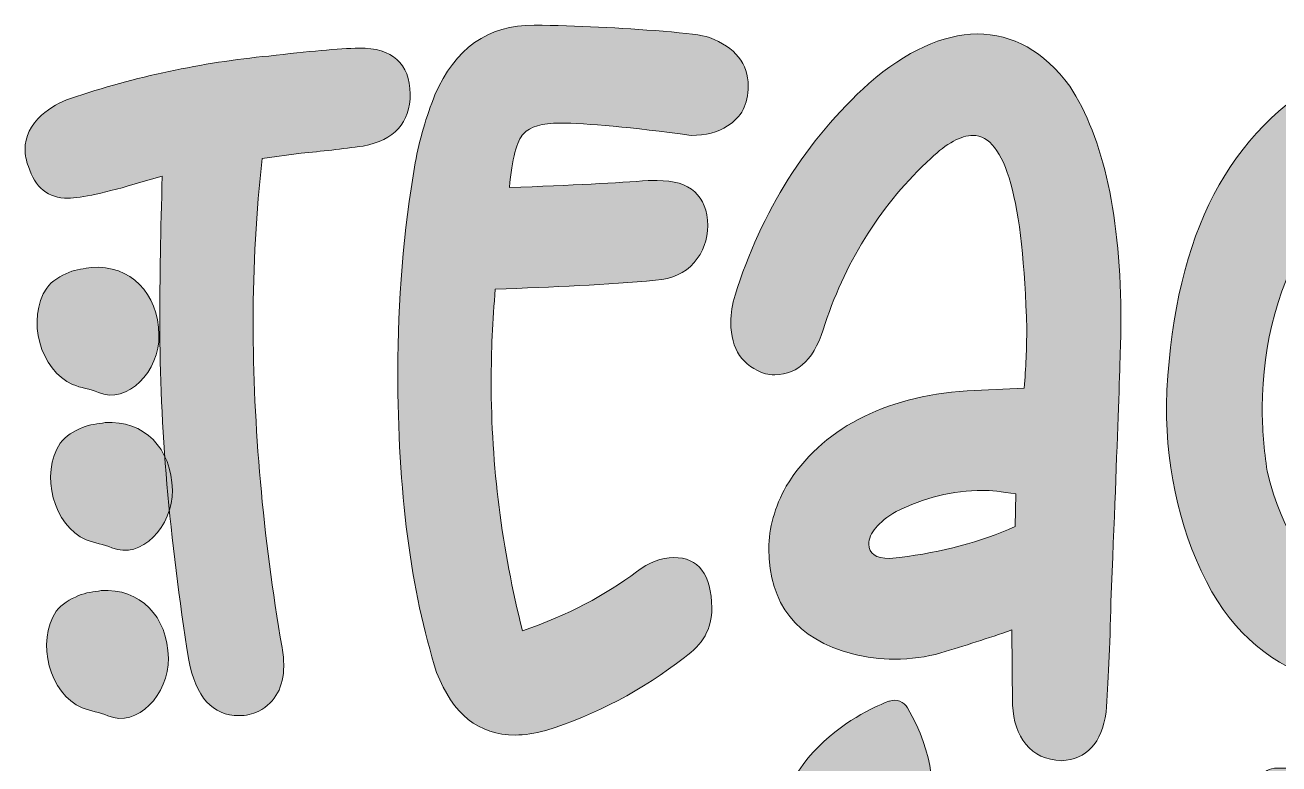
# Model space of a CAD drawing. Header units: inches. Extents: x 45 to 569, y -630 to -116.
# Drawn here: x 45 to 324.7, y -301.5 to -136.8 of the extents above; entities that cross this region are included whole.
import ezdxf

# ---------------------------------------------------------------- set-up
doc = ezdxf.new("R2010")
doc.units = ezdxf.units.IN
doc.header["$MEASUREMENT"] = 0
doc.layers.add('Layer 1', color=7, linetype='Continuous')

# ---------------------------------------------------------------- blocks, each defined once
blk = doc.blocks.new('block 2')
at = {"layer": 'Layer 1', "true_color": 0xfdd00b}
h = blk.add_hatch(color=40, dxfattribs=at)
h.dxf.hatch_style = 2
edge = h.paths.add_edge_path()
edge.add_spline(control_points=[(59.78, -190.84), (68.49, -190.26), (74.63, -196.53), (74.81, -205.89), (74.97, -213.98), (67.8, -221.51), (61.33, -218.72), (59.47, -217.91), (57.42, -217.72), (55.55, -216.93), (48.35, -213.89), (45.16, -202.25), (49.8, -195.44), (50.93, -193.77), (52.96, -192.76), (54.74, -191.95), (56.37, -191.21), (58.23, -191.15), (59.78, -190.84)], knot_values=[0, 0, 0, 0, 1, 1, 1, 2, 2, 2, 3, 3, 3, 4, 4, 4, 5, 5, 5, 6, 6, 6, 6], degree=3, periodic=1)
h = blk.add_hatch(color=40, dxfattribs=at)
h.dxf.hatch_style = 2
edge = h.paths.add_edge_path()
edge.add_spline(control_points=[(62.79, -225.44), (71.49, -224.86), (77.64, -231.13), (77.82, -240.49), (77.97, -248.58), (70.8, -256.12), (64.34, -253.32), (62.47, -252.52), (60.42, -252.33), (58.55, -251.54), (51.36, -248.49), (48.17, -236.85), (52.81, -230.04), (53.94, -228.38), (55.96, -227.36), (57.75, -226.55), (59.37, -225.82), (61.23, -225.76), (62.79, -225.44)], knot_values=[0, 0, 0, 0, 1, 1, 1, 2, 2, 2, 3, 3, 3, 4, 4, 4, 5, 5, 5, 6, 6, 6, 6], degree=3, periodic=1)
h = blk.add_hatch(color=40, dxfattribs=at)
h.dxf.hatch_style = 2
edge = h.paths.add_edge_path()
edge.add_spline(control_points=[(61.9, -262.9), (70.61, -262.32), (76.75, -268.59), (76.93, -277.95), (77.08, -286.04), (69.91, -293.58), (63.45, -290.78), (61.59, -289.98), (59.54, -289.79), (57.67, -289), (50.47, -285.95), (47.28, -274.31), (51.92, -267.5), (53.05, -265.84), (55.07, -264.82), (56.86, -264.01), (58.48, -263.28), (60.34, -263.22), (61.9, -262.9)], knot_values=[0, 0, 0, 0, 1, 1, 1, 2, 2, 2, 3, 3, 3, 4, 4, 4, 5, 5, 5, 6, 6, 6, 6], degree=3, periodic=1)
at = {"layer": 'Layer 1', "lineweight": 0}
for points in [[(59.78, -190.84), (68.49, -190.26), (74.63, -196.53), (74.81, -205.89), (74.97, -213.98), (67.8, -221.51), (61.33, -218.72), (59.47, -217.91), (57.42, -217.72), (55.55, -216.93), (48.35, -213.89), (45.16, -202.25), (49.8, -195.44), (50.93, -193.77), (52.96, -192.76), (54.74, -191.95), (56.37, -191.21), (58.23, -191.15), (59.78, -190.84)], [(62.79, -225.44), (71.49, -224.86), (77.64, -231.13), (77.82, -240.49), (77.97, -248.58), (70.8, -256.12), (64.34, -253.32), (62.47, -252.52), (60.42, -252.33), (58.55, -251.54), (51.36, -248.49), (48.17, -236.85), (52.81, -230.04), (53.94, -228.38), (55.96, -227.36), (57.75, -226.55), (59.37, -225.82), (61.23, -225.76), (62.79, -225.44)], [(61.9, -262.9), (70.61, -262.32), (76.75, -268.59), (76.93, -277.95), (77.08, -286.04), (69.91, -293.58), (63.45, -290.78), (61.59, -289.98), (59.54, -289.79), (57.67, -289), (50.47, -285.95), (47.28, -274.31), (51.92, -267.5), (53.05, -265.84), (55.07, -264.82), (56.86, -264.01), (58.48, -263.28), (60.34, -263.22), (61.9, -262.9)]]:
    blk.add_open_spline(points, degree=3, knots=[0, 0, 0, 0, 1, 1, 1, 2, 2, 2, 3, 3, 3, 4, 4, 4, 5, 5, 5, 6, 6, 6, 6], dxfattribs=at)
blk = doc.blocks.new('block 3')
at = {"layer": 'Layer 1', "true_color": 0x231f20}
h = blk.add_hatch(color=250, dxfattribs=at)
h.dxf.hatch_style = 2
edge = h.paths.add_edge_path()
edge.add_spline(control_points=[(154.28, -295.09), (146.17, -295.09), (140.33, -290.43), (136.77, -281.11), (130.99, -263), (128.1, -240.63), (128.1, -213.99), (128.1, -198.37), (129.39, -182.89), (131.98, -167.53), (132.96, -162.29), (134.43, -157.23), (136.4, -152.38), (140.83, -142.01), (148.2, -136.83), (158.52, -136.83), (168.11, -136.96), (177.7, -137.42), (187.29, -138.21), (192.57, -138.6), (196.01, -139.06), (197.61, -139.58), (203.39, -141.82), (206.28, -145.42), (206.28, -150.41), (206.28, -154.48), (204.74, -157.43), (201.67, -159.27), (199.45, -160.71), (196.75, -161.43), (193.55, -161.43), (180.16, -159.6), (170.38, -158.68), (164.24, -158.68), (160.3, -158.68), (157.6, -159.46), (156.13, -161.04), (154.65, -162.61), (153.61, -166.62), (152.99, -173.05), (167.01, -172.52), (177.33, -172), (183.97, -171.47), (183.97, -171.47), (186, -171.47), (186, -171.47), (193.37, -171.47), (197.12, -174.82), (197.24, -181.51), (197.24, -184.66), (196.23, -187.42), (194.2, -189.78), (192.17, -192.14), (189.31, -193.45), (185.63, -193.71), (174.81, -194.63), (162.89, -195.29), (149.86, -195.68), (149.24, -202.64), (148.94, -209.53), (148.94, -216.35), (148.94, -235.12), (151.27, -253.62), (155.94, -271.86), (166.02, -268.32), (174.5, -263.92), (181.39, -258.67), (184.09, -256.57), (186.85, -255.52), (189.68, -255.52), (195.21, -255.52), (198.04, -259.26), (198.16, -266.74), (198.16, -271.34), (196.14, -275.01), (192.08, -277.77), (182.61, -285.12), (172.29, -290.56), (161.11, -294.1), (158.65, -294.76), (156.37, -295.09), (154.28, -295.09)], knot_values=[0, 0, 0, 0, 1, 1, 1, 2, 2, 2, 3, 3, 3, 4, 4, 4, 5, 5, 5, 6, 6, 6, 7, 7, 7, 8, 8, 8, 9, 9, 9, 10, 10, 10, 11, 11, 11, 12, 12, 12, 13, 13, 13, 14, 14, 14, 15, 15, 15, 16, 16, 16, 17, 17, 17, 18, 18, 18, 19, 19, 19, 20, 20, 20, 21, 21, 21, 22, 22, 22, 23, 23, 23, 24, 24, 24, 25, 25, 25, 26, 26, 26, 27, 27, 27, 27], degree=3, periodic=1)
h = blk.add_hatch(color=250, dxfattribs=at)
h.dxf.hatch_style = 2
edge = h.paths.add_edge_path()
edge.add_spline(control_points=[(276.15, -300.8), (272.71, -300.66), (270.07, -299.45), (268.22, -297.15), (266.38, -294.86), (265.39, -291.94), (265.27, -288.4), (265.27, -288.4), (265.09, -271.66), (265.09, -271.66), (259.8, -273.5), (254.52, -275.21), (249.23, -276.78), (246.04, -277.7), (242.6, -278.16), (238.91, -278.16), (235.83, -278.16), (232.7, -277.77), (229.51, -276.98), (217.09, -273.7), (210.88, -265.89), (210.88, -253.55), (210.88, -248.96), (212.18, -244.3), (214.76, -239.58), (222.75, -226.85), (236.2, -219.76), (255.13, -218.32), (255.13, -218.32), (267.85, -217.73), (267.85, -217.73), (268.22, -213.27), (268.41, -208.87), (268.41, -204.54), (267.67, -175.8), (263.67, -161.43), (256.42, -161.43), (253.72, -161.43), (250.58, -163.14), (247.02, -166.55), (236.2, -176.52), (228.34, -188.79), (223.42, -203.36), (221.33, -210.97), (217.58, -214.78), (212.18, -214.78), (211.44, -214.78), (210.76, -214.71), (210.15, -214.58), (204.99, -212.88), (202.4, -209.07), (202.4, -203.16), (202.4, -201.06), (202.71, -199.03), (203.33, -197.06), (209.23, -178.3), (219.18, -162.55), (233.19, -149.82), (241.55, -142.6), (249.6, -138.93), (257.35, -138.8), (265.33, -138.8), (272.22, -142.67), (277.99, -150.41), (285.61, -162.09), (289.43, -179.67), (289.43, -203.16), (289.43, -207.89), (288.69, -228.62), (287.21, -265.36), (286.97, -275.47), (286.6, -283.67), (286.11, -289.97), (285.12, -296.92), (281.8, -300.53), (276.15, -300.8)], knot_values=[0, 0, 0, 0, 1, 1, 1, 2, 2, 2, 3, 3, 3, 4, 4, 4, 5, 5, 5, 6, 6, 6, 7, 7, 7, 8, 8, 8, 9, 9, 9, 10, 10, 10, 11, 11, 11, 12, 12, 12, 13, 13, 13, 14, 14, 14, 15, 15, 15, 16, 16, 16, 17, 17, 17, 18, 18, 18, 19, 19, 19, 20, 20, 20, 21, 21, 21, 22, 22, 22, 23, 23, 23, 24, 24, 24, 25, 25, 25, 25], degree=3, periodic=1)
edge = h.paths.add_edge_path()
edge.add_spline(control_points=[(237.8, -255.72), (237.8, -255.72), (240.02, -255.52), (240.02, -255.52), (249.48, -254.34), (258.08, -252.05), (265.83, -248.63), (265.83, -248.63), (266.01, -241.35), (266.01, -241.35), (262.81, -240.83), (260.36, -240.56), (258.64, -240.56), (251.88, -240.56), (245.42, -242.14), (239.28, -245.29), (235.22, -247.65), (233.19, -250.08), (233.19, -252.57), (233.19, -254.67), (234.73, -255.72), (237.8, -255.72)], knot_values=[0, 0, 0, 0, 1, 1, 1, 2, 2, 2, 3, 3, 3, 4, 4, 4, 5, 5, 5, 6, 6, 6, 7, 7, 7, 7], degree=3, periodic=1)
h = blk.add_hatch(color=250, dxfattribs=at)
h.dxf.hatch_style = 2
edge = h.paths.add_edge_path()
edge.add_spline(control_points=[(92.7, -290.76), (86.8, -290.76), (83.05, -286.62), (81.46, -278.36), (77.15, -251.19), (75, -226.13), (75, -203.16), (75, -193.45), (75.19, -182.56), (75.56, -170.49), (75.56, -170.49), (70.76, -171.86), (70.76, -171.86), (62.9, -174.23), (57.49, -175.41), (54.54, -175.41), (50.12, -175.41), (47.17, -173.05), (45.69, -168.32), (45.2, -167.01), (44.95, -165.76), (44.95, -164.58), (44.95, -161.7), (46.18, -159.14), (48.64, -156.9), (50.6, -155.2), (52.76, -153.95), (55.09, -153.17), (69.6, -148.31), (84.34, -145.16), (99.34, -143.72), (108.19, -142.67), (114.89, -142.08), (119.44, -141.94), (126.93, -141.94), (130.74, -145.36), (130.87, -152.18), (130.87, -158.61), (127.37, -162.48), (120.36, -163.79), (115.69, -164.45), (111.08, -164.98), (106.53, -165.37), (106.53, -165.37), (97.87, -166.55), (97.87, -166.55), (96.51, -178.36), (95.84, -190.5), (95.84, -202.97), (95.84, -226.33), (97.99, -250.54), (102.29, -275.6), (102.54, -277.05), (102.66, -278.42), (102.66, -279.73), (102.66, -284.33), (100.82, -287.68), (97.13, -289.77), (95.65, -290.43), (94.18, -290.76), (92.7, -290.76)], knot_values=[0, 0, 0, 0, 1, 1, 1, 2, 2, 2, 3, 3, 3, 4, 4, 4, 5, 5, 5, 6, 6, 6, 7, 7, 7, 8, 8, 8, 9, 9, 9, 10, 10, 10, 11, 11, 11, 12, 12, 12, 13, 13, 13, 14, 14, 14, 15, 15, 15, 16, 16, 16, 17, 17, 17, 18, 18, 18, 19, 19, 19, 20, 20, 20, 20], degree=3, periodic=1)
h = blk.add_hatch(color=250, dxfattribs=at)
h.dxf.hatch_style = 2
edge = h.paths.add_edge_path()
edge.add_spline(control_points=[(344.37, -284.65), (341.91, -284.65), (339.39, -284.33), (336.81, -283.67), (325.13, -280.92), (316.09, -274.09), (309.71, -263.2), (302.94, -250.87), (299.57, -236.95), (299.57, -221.47), (300.67, -186.04), (312.22, -161.96), (334.23, -149.23), (338.28, -146.74), (342.46, -145.49), (346.76, -145.49), (350.57, -145.49), (354.44, -146.54), (358.38, -148.64), (370.92, -155.33), (377.24, -166.75), (377.37, -182.89), (377.37, -190.24), (375.28, -197.19), (371.1, -203.75), (367.9, -208.22), (364.34, -210.45), (360.41, -210.45), (357.83, -210.45), (355.58, -209.3), (353.68, -207), (351.77, -204.71), (350.82, -202.31), (350.82, -199.82), (350.82, -197.85), (352.11, -194.44), (354.69, -189.58), (355.8, -186.7), (356.35, -184), (356.35, -181.51), (356.35, -177.31), (354.81, -173.7), (351.74, -170.68), (350.14, -168.98), (348.48, -168.12), (346.76, -168.12), (345.29, -168.12), (343.81, -168.78), (342.34, -170.09), (338.4, -173.38), (335.02, -177.18), (332.2, -181.51), (324.7, -194.24), (320.95, -207.76), (320.95, -222.06), (320.95, -226.78), (321.32, -231.51), (322.06, -236.23), (325.5, -250.67), (331.64, -259.2), (340.49, -261.82), (341.6, -262.21), (342.64, -262.41), (343.63, -262.41), (347.68, -262.41), (350.88, -257.69), (353.22, -248.24), (355.18, -240.76), (358.68, -237.02), (363.72, -237.02), (363.72, -237.02), (365.2, -237.22), (365.2, -237.22), (371.1, -238.66), (374.05, -242.66), (374.05, -249.22), (373.31, -259.46), (369.75, -268.32), (363.36, -275.8), (357.83, -281.7), (351.49, -284.65), (344.37, -284.65)], knot_values=[0, 0, 0, 0, 1, 1, 1, 2, 2, 2, 3, 3, 3, 4, 4, 4, 5, 5, 5, 6, 6, 6, 7, 7, 7, 8, 8, 8, 9, 9, 9, 10, 10, 10, 11, 11, 11, 12, 12, 12, 13, 13, 13, 14, 14, 14, 15, 15, 15, 16, 16, 16, 17, 17, 17, 18, 18, 18, 19, 19, 19, 20, 20, 20, 21, 21, 21, 22, 22, 22, 23, 23, 23, 24, 24, 24, 25, 25, 25, 26, 26, 26, 27, 27, 27, 27], degree=3, periodic=1)
at = {"layer": 'Layer 1', "lineweight": 0}
for points, knots in [([(154.28, -295.09), (146.17, -295.09), (140.33, -290.43), (136.77, -281.11), (130.99, -263), (128.1, -240.63), (128.1, -213.99), (128.1, -198.37), (129.39, -182.89), (131.98, -167.53), (132.96, -162.29), (134.43, -157.23), (136.4, -152.38), (140.83, -142.01), (148.2, -136.83), (158.52, -136.83), (168.11, -136.96), (177.7, -137.42), (187.29, -138.21), (192.57, -138.6), (196.01, -139.06), (197.61, -139.58), (203.39, -141.82), (206.28, -145.42), (206.28, -150.41), (206.28, -154.48), (204.74, -157.43), (201.67, -159.27), (199.45, -160.71), (196.75, -161.43), (193.55, -161.43), (180.16, -159.6), (170.38, -158.68), (164.24, -158.68), (160.3, -158.68), (157.6, -159.46), (156.13, -161.04), (154.65, -162.61), (153.61, -166.62), (152.99, -173.05), (167.01, -172.52), (177.33, -172), (183.97, -171.47), (183.97, -171.47), (186, -171.47), (186, -171.47), (193.37, -171.47), (197.12, -174.82), (197.24, -181.51), (197.24, -184.66), (196.23, -187.42), (194.2, -189.78), (192.17, -192.14), (189.31, -193.45), (185.63, -193.71), (174.81, -194.63), (162.89, -195.29), (149.86, -195.68), (149.24, -202.64), (148.94, -209.53), (148.94, -216.35), (148.94, -235.12), (151.27, -253.62), (155.94, -271.86), (166.02, -268.32), (174.5, -263.92), (181.39, -258.67), (184.09, -256.57), (186.85, -255.52), (189.68, -255.52), (195.21, -255.52), (198.04, -259.26), (198.16, -266.74), (198.16, -271.34), (196.14, -275.01), (192.08, -277.77), (182.61, -285.12), (172.29, -290.56), (161.11, -294.1), (158.65, -294.76), (156.37, -295.09), (154.28, -295.09)], [0, 0, 0, 0, 1, 1, 1, 2, 2, 2, 3, 3, 3, 4, 4, 4, 5, 5, 5, 6, 6, 6, 7, 7, 7, 8, 8, 8, 9, 9, 9, 10, 10, 10, 11, 11, 11, 12, 12, 12, 13, 13, 13, 14, 14, 14, 15, 15, 15, 16, 16, 16, 17, 17, 17, 18, 18, 18, 19, 19, 19, 20, 20, 20, 21, 21, 21, 22, 22, 22, 23, 23, 23, 24, 24, 24, 25, 25, 25, 26, 26, 26, 27, 27, 27, 27]), ([(276.15, -300.8), (272.71, -300.66), (270.07, -299.45), (268.22, -297.15), (266.38, -294.86), (265.39, -291.94), (265.27, -288.4), (265.27, -288.4), (265.09, -271.66), (265.09, -271.66), (259.8, -273.5), (254.52, -275.21), (249.23, -276.78), (246.04, -277.7), (242.6, -278.16), (238.91, -278.16), (235.83, -278.16), (232.7, -277.77), (229.51, -276.98), (217.09, -273.7), (210.88, -265.89), (210.88, -253.55), (210.88, -248.96), (212.18, -244.3), (214.76, -239.58), (222.75, -226.85), (236.2, -219.76), (255.13, -218.32), (255.13, -218.32), (267.85, -217.73), (267.85, -217.73), (268.22, -213.27), (268.41, -208.87), (268.41, -204.54), (267.67, -175.8), (263.67, -161.43), (256.42, -161.43), (253.72, -161.43), (250.58, -163.14), (247.02, -166.55), (236.2, -176.52), (228.34, -188.79), (223.42, -203.36), (221.33, -210.97), (217.58, -214.78), (212.18, -214.78), (211.44, -214.78), (210.76, -214.71), (210.15, -214.58), (204.99, -212.88), (202.4, -209.07), (202.4, -203.16), (202.4, -201.06), (202.71, -199.03), (203.33, -197.06), (209.23, -178.3), (219.18, -162.55), (233.19, -149.82), (241.55, -142.6), (249.6, -138.93), (257.35, -138.8), (265.33, -138.8), (272.22, -142.67), (277.99, -150.41), (285.61, -162.09), (289.43, -179.67), (289.43, -203.16), (289.43, -207.89), (288.69, -228.62), (287.21, -265.36), (286.97, -275.47), (286.6, -283.67), (286.11, -289.97), (285.12, -296.92), (281.8, -300.53), (276.15, -300.8)], [0, 0, 0, 0, 1, 1, 1, 2, 2, 2, 3, 3, 3, 4, 4, 4, 5, 5, 5, 6, 6, 6, 7, 7, 7, 8, 8, 8, 9, 9, 9, 10, 10, 10, 11, 11, 11, 12, 12, 12, 13, 13, 13, 14, 14, 14, 15, 15, 15, 16, 16, 16, 17, 17, 17, 18, 18, 18, 19, 19, 19, 20, 20, 20, 21, 21, 21, 22, 22, 22, 23, 23, 23, 24, 24, 24, 25, 25, 25, 25]), ([(92.7, -290.76), (86.8, -290.76), (83.05, -286.62), (81.46, -278.36), (77.15, -251.19), (75, -226.13), (75, -203.16), (75, -193.45), (75.19, -182.56), (75.56, -170.49), (75.56, -170.49), (70.76, -171.86), (70.76, -171.86), (62.9, -174.23), (57.49, -175.41), (54.54, -175.41), (50.12, -175.41), (47.17, -173.05), (45.69, -168.32), (45.2, -167.01), (44.95, -165.76), (44.95, -164.58), (44.95, -161.7), (46.18, -159.14), (48.64, -156.9), (50.6, -155.2), (52.76, -153.95), (55.09, -153.17), (69.6, -148.31), (84.34, -145.16), (99.34, -143.72), (108.19, -142.67), (114.89, -142.08), (119.44, -141.94), (126.93, -141.94), (130.74, -145.36), (130.87, -152.18), (130.87, -158.61), (127.37, -162.48), (120.36, -163.79), (115.69, -164.45), (111.08, -164.98), (106.53, -165.37), (106.53, -165.37), (97.87, -166.55), (97.87, -166.55), (96.51, -178.36), (95.84, -190.5), (95.84, -202.97), (95.84, -226.33), (97.99, -250.54), (102.29, -275.6), (102.54, -277.05), (102.66, -278.42), (102.66, -279.73), (102.66, -284.33), (100.82, -287.68), (97.13, -289.77), (95.65, -290.43), (94.18, -290.76), (92.7, -290.76)], [0, 0, 0, 0, 1, 1, 1, 2, 2, 2, 3, 3, 3, 4, 4, 4, 5, 5, 5, 6, 6, 6, 7, 7, 7, 8, 8, 8, 9, 9, 9, 10, 10, 10, 11, 11, 11, 12, 12, 12, 13, 13, 13, 14, 14, 14, 15, 15, 15, 16, 16, 16, 17, 17, 17, 18, 18, 18, 19, 19, 19, 20, 20, 20, 20]), ([(344.37, -284.65), (341.91, -284.65), (339.39, -284.33), (336.81, -283.67), (325.13, -280.92), (316.09, -274.09), (309.71, -263.2), (302.94, -250.87), (299.57, -236.95), (299.57, -221.47), (300.67, -186.04), (312.22, -161.96), (334.23, -149.23), (338.28, -146.74), (342.46, -145.49), (346.76, -145.49), (350.57, -145.49), (354.44, -146.54), (358.38, -148.64), (370.92, -155.33), (377.24, -166.75), (377.37, -182.89), (377.37, -190.24), (375.28, -197.19), (371.1, -203.75), (367.9, -208.22), (364.34, -210.45), (360.41, -210.45), (357.83, -210.45), (355.58, -209.3), (353.68, -207), (351.77, -204.71), (350.82, -202.31), (350.82, -199.82), (350.82, -197.85), (352.11, -194.44), (354.69, -189.58), (355.8, -186.7), (356.35, -184), (356.35, -181.51), (356.35, -177.31), (354.81, -173.7), (351.74, -170.68), (350.14, -168.98), (348.48, -168.12), (346.76, -168.12), (345.29, -168.12), (343.81, -168.78), (342.34, -170.09), (338.4, -173.38), (335.02, -177.18), (332.2, -181.51), (324.7, -194.24), (320.95, -207.76), (320.95, -222.06), (320.95, -226.78), (321.32, -231.51), (322.06, -236.23), (325.5, -250.67), (331.64, -259.2), (340.49, -261.82), (341.6, -262.21), (342.64, -262.41), (343.63, -262.41), (347.68, -262.41), (350.88, -257.69), (353.22, -248.24), (355.18, -240.76), (358.68, -237.02), (363.72, -237.02), (363.72, -237.02), (365.2, -237.22), (365.2, -237.22), (371.1, -238.66), (374.05, -242.66), (374.05, -249.22), (373.31, -259.46), (369.75, -268.32), (363.36, -275.8), (357.83, -281.7), (351.49, -284.65), (344.37, -284.65)], [0, 0, 0, 0, 1, 1, 1, 2, 2, 2, 3, 3, 3, 4, 4, 4, 5, 5, 5, 6, 6, 6, 7, 7, 7, 8, 8, 8, 9, 9, 9, 10, 10, 10, 11, 11, 11, 12, 12, 12, 13, 13, 13, 14, 14, 14, 15, 15, 15, 16, 16, 16, 17, 17, 17, 18, 18, 18, 19, 19, 19, 20, 20, 20, 21, 21, 21, 22, 22, 22, 23, 23, 23, 24, 24, 24, 25, 25, 25, 26, 26, 26, 27, 27, 27, 27]), ([(237.8, -255.72), (237.8, -255.72), (240.02, -255.52), (240.02, -255.52), (249.48, -254.34), (258.08, -252.05), (265.83, -248.63), (265.83, -248.63), (266.01, -241.35), (266.01, -241.35), (262.81, -240.83), (260.36, -240.56), (258.64, -240.56), (251.88, -240.56), (245.42, -242.14), (239.28, -245.29), (235.22, -247.65), (233.19, -250.08), (233.19, -252.57), (233.19, -254.67), (234.73, -255.72), (237.8, -255.72)], [0, 0, 0, 0, 1, 1, 1, 2, 2, 2, 3, 3, 3, 4, 4, 4, 5, 5, 5, 6, 6, 6, 7, 7, 7, 7])]:
    blk.add_open_spline(points, degree=3, knots=knots, dxfattribs=at)
blk = doc.blocks.new('block 5')
at = {"layer": 'Layer 1', "true_color": 0xed1c24}
h = blk.add_hatch(color=240, dxfattribs=at)
h.dxf.hatch_style = 2
edge = h.paths.add_edge_path()
edge.add_spline(control_points=[(382.7, -397.02), (385.95, -372.53), (390.82, -348.29), (396.38, -324.29), (397.77, -317.98), (398.93, -312.16), (400.09, -305.86), (401.02, -301.5), (401.25, -301.01), (405.19, -301.01), (412.37, -300.77), (419.1, -300.77), (425.59, -300.77), (428.37, -300.77), (429.29, -301.98), (429.29, -304.89), (429.52, -306.59), (429.29, -308.28), (428.83, -310.22), (423.27, -340.29), (417.47, -370.35), (412.14, -400.17), (406.35, -429.99), (400.55, -459.82), (395.22, -489.64), (394.29, -494), (394.06, -494.25), (390.12, -494), (390.12, -494), (372.51, -494), (372.51, -494), (368.8, -494), (368.8, -493.76), (367.87, -490.12), (365.32, -482.37), (362.31, -475.09), (360.22, -467.57), (357.44, -458.12), (354.89, -448.67), (352.57, -439.45), (348.87, -423.94), (344.69, -408.66), (341.22, -393.63), (335.89, -373.02), (331.48, -352.9), (326.61, -332.29), (325.22, -326.23), (323.83, -320.41), (321.98, -314.1), (321.75, -312.65), (321.28, -310.95), (321.05, -309.25), (320.59, -303.43), (320.59, -302.22), (326.38, -302.47), (331.71, -302.47), (336.81, -301.98), (342.38, -302.22), (348.17, -302.47), (349.1, -303.43), (350.49, -309.01), (350.49, -309.01), (372.04, -391.93), (372.04, -391.93), (373.9, -399.93), (376.21, -407.93), (378.07, -416.18), (378.53, -416.18), (378.76, -416.18), (379.46, -416.42), (380.39, -409.87), (381.78, -403.33), (382.7, -397.02)], knot_values=[0, 0, 0, 0, 1, 1, 1, 2, 2, 2, 3, 3, 3, 4, 4, 4, 5, 5, 5, 6, 6, 6, 7, 7, 7, 8, 8, 8, 9, 9, 9, 10, 10, 10, 11, 11, 11, 12, 12, 12, 13, 13, 13, 14, 14, 14, 15, 15, 15, 16, 16, 16, 17, 17, 17, 18, 18, 18, 19, 19, 19, 20, 20, 20, 21, 21, 21, 22, 22, 22, 23, 23, 23, 24, 24, 24, 24], degree=3, periodic=1)
at = {"layer": 'Layer 1', "lineweight": 0}
blk.add_open_spline([(382.7, -397.02), (385.95, -372.53), (390.82, -348.29), (396.38, -324.29), (397.77, -317.98), (398.93, -312.16), (400.09, -305.86), (401.02, -301.5), (401.25, -301.01), (405.19, -301.01), (412.37, -300.77), (419.1, -300.77), (425.59, -300.77), (428.37, -300.77), (429.29, -301.98), (429.29, -304.89), (429.52, -306.59), (429.29, -308.28), (428.83, -310.22), (423.27, -340.29), (417.47, -370.35), (412.14, -400.17), (406.35, -429.99), (400.55, -459.82), (395.22, -489.64), (394.29, -494), (394.06, -494.25), (390.12, -494), (390.12, -494), (372.51, -494), (372.51, -494), (368.8, -494), (368.8, -493.76), (367.87, -490.12), (365.32, -482.37), (362.31, -475.09), (360.22, -467.57), (357.44, -458.12), (354.89, -448.67), (352.57, -439.45), (348.87, -423.94), (344.69, -408.66), (341.22, -393.63), (335.89, -373.02), (331.48, -352.9), (326.61, -332.29), (325.22, -326.23), (323.83, -320.41), (321.98, -314.1), (321.75, -312.65), (321.28, -310.95), (321.05, -309.25), (320.59, -303.43), (320.59, -302.22), (326.38, -302.47), (331.71, -302.47), (336.81, -301.98), (342.38, -302.22), (348.17, -302.47), (349.1, -303.43), (350.49, -309.01), (350.49, -309.01), (372.04, -391.93), (372.04, -391.93), (373.9, -399.93), (376.21, -407.93), (378.07, -416.18), (378.53, -416.18), (378.76, -416.18), (379.46, -416.42), (380.39, -409.87), (381.78, -403.33), (382.7, -397.02)], degree=3, knots=[0, 0, 0, 0, 1, 1, 1, 2, 2, 2, 3, 3, 3, 4, 4, 4, 5, 5, 5, 6, 6, 6, 7, 7, 7, 8, 8, 8, 9, 9, 9, 10, 10, 10, 11, 11, 11, 12, 12, 12, 13, 13, 13, 14, 14, 14, 15, 15, 15, 16, 16, 16, 17, 17, 17, 18, 18, 18, 19, 19, 19, 20, 20, 20, 21, 21, 21, 22, 22, 22, 23, 23, 23, 24, 24, 24, 24], dxfattribs=at)

msp = doc.modelspace()

# ---------------------------------------------------------------- hatches: boundary and pattern name
at = {"layer": 'Layer 1', "true_color": 0xed1c24}
h = msp.add_hatch(color=240, dxfattribs=at)
h.dxf.hatch_style = 2
edge = h.paths.add_edge_path()
edge.add_spline(control_points=[(278.68, -327.68), (262.73, -321.8), (246.88, -324.05), (232.85, -334.18), (230.61, -335.79), (228.45, -337.59), (226.38, -339.55), (225.5, -337.46), (224.36, -335.24), (222.9, -333.05), (225.05, -332.37), (227.64, -331.41), (230.36, -330.07), (235.96, -327.3), (241.97, -322.95), (245.09, -316.35), (248.79, -308.52), (247.69, -299.33), (241.82, -289.03), (241.02, -287.63), (239.33, -286.99), (237.78, -287.5), (237.48, -287.61), (210.82, -296.84), (212.22, -322.83), (209.19, -321.01), (205.83, -319.64), (202.16, -318.74), (200.89, -318.42), (199.54, -318.86), (198.7, -319.87), (198.7, -319.87), (188.8, -331.66), (188.8, -331.66), (187.93, -332.69), (187.76, -334.13), (188.35, -335.33), (188.94, -336.54), (190.21, -337.27), (191.55, -337.21), (192.11, -337.18), (203.98, -336.79), (215.53, -347.77), (198.4, -348.31), (183.96, -358.84), (181.67, -360.59), (165.98, -370.52), (157.16, -386.01), (156.84, -404.21), (156.57, -419.92), (163.03, -436.19), (173.7, -446.66), (199.33, -471.83), (221.73, -476.49), (236.01, -475.98), (249.3, -475.5), (258.17, -470.64), (261.14, -468.75), (266.22, -467.14), (271.03, -465.21), (275.5, -462.99), (276.92, -462.29), (278.3, -461.56), (279.65, -460.8), (299.98, -449.36), (309.15, -433.3), (313.26, -421.85), (319.43, -404.63), (317.51, -389.79), (317.4, -389.02), (309.56, -339.23), (282.19, -328.82), (278.68, -327.68)], knot_values=[0, 0, 0, 0, 1, 1, 1, 2, 2, 2, 3, 3, 3, 4, 4, 4, 5, 5, 5, 6, 6, 6, 7, 7, 7, 8, 8, 8, 9, 9, 9, 10, 10, 10, 11, 11, 11, 12, 12, 12, 13, 13, 13, 14, 14, 14, 15, 15, 15, 16, 16, 16, 17, 17, 17, 18, 18, 18, 19, 19, 19, 20, 20, 20, 21, 21, 21, 22, 22, 22, 23, 23, 23, 24, 24, 24, 24], degree=3, periodic=1)

# ---------------------------------------------------------------- linework, layer by layer
at = {"layer": 'Layer 1', "lineweight": 0}
msp.add_open_spline([(278.68, -327.68), (262.73, -321.8), (246.88, -324.05), (232.85, -334.18), (230.61, -335.79), (228.45, -337.59), (226.38, -339.55), (225.5, -337.46), (224.36, -335.24), (222.9, -333.05), (225.05, -332.37), (227.64, -331.41), (230.36, -330.07), (235.96, -327.3), (241.97, -322.95), (245.09, -316.35), (248.79, -308.52), (247.69, -299.33), (241.82, -289.03), (241.02, -287.63), (239.33, -286.99), (237.78, -287.5), (237.48, -287.61), (210.82, -296.84), (212.22, -322.83), (209.19, -321.01), (205.83, -319.64), (202.16, -318.74), (200.89, -318.42), (199.54, -318.86), (198.7, -319.87), (198.7, -319.87), (188.8, -331.66), (188.8, -331.66), (187.93, -332.69), (187.76, -334.13), (188.35, -335.33), (188.94, -336.54), (190.21, -337.27), (191.55, -337.21), (192.11, -337.18), (203.98, -336.79), (215.53, -347.77), (198.4, -348.31), (183.96, -358.84), (181.67, -360.59), (165.98, -370.52), (157.16, -386.01), (156.84, -404.21), (156.57, -419.92), (163.03, -436.19), (173.7, -446.66), (199.33, -471.83), (221.73, -476.49), (236.01, -475.98), (249.3, -475.5), (258.17, -470.64), (261.14, -468.75), (266.22, -467.14), (271.03, -465.21), (275.5, -462.99), (276.92, -462.29), (278.3, -461.56), (279.65, -460.8), (299.98, -449.36), (309.15, -433.3), (313.26, -421.85), (319.43, -404.63), (317.51, -389.79), (317.4, -389.02), (309.56, -339.23), (282.19, -328.82), (278.68, -327.68)], degree=3, knots=[0, 0, 0, 0, 1, 1, 1, 2, 2, 2, 3, 3, 3, 4, 4, 4, 5, 5, 5, 6, 6, 6, 7, 7, 7, 8, 8, 8, 9, 9, 9, 10, 10, 10, 11, 11, 11, 12, 12, 12, 13, 13, 13, 14, 14, 14, 15, 15, 15, 16, 16, 16, 17, 17, 17, 18, 18, 18, 19, 19, 19, 20, 20, 20, 21, 21, 21, 22, 22, 22, 23, 23, 23, 24, 24, 24, 24], dxfattribs=at)

# ---------------------------------------------------------------- block references
at = {"layer": 'Layer 1'}
for name in ['block 3', 'block 2', 'block 5']:
    msp.add_blockref(name, (0, 0), dxfattribs=at)

doc.saveas('drawing.dxf')
